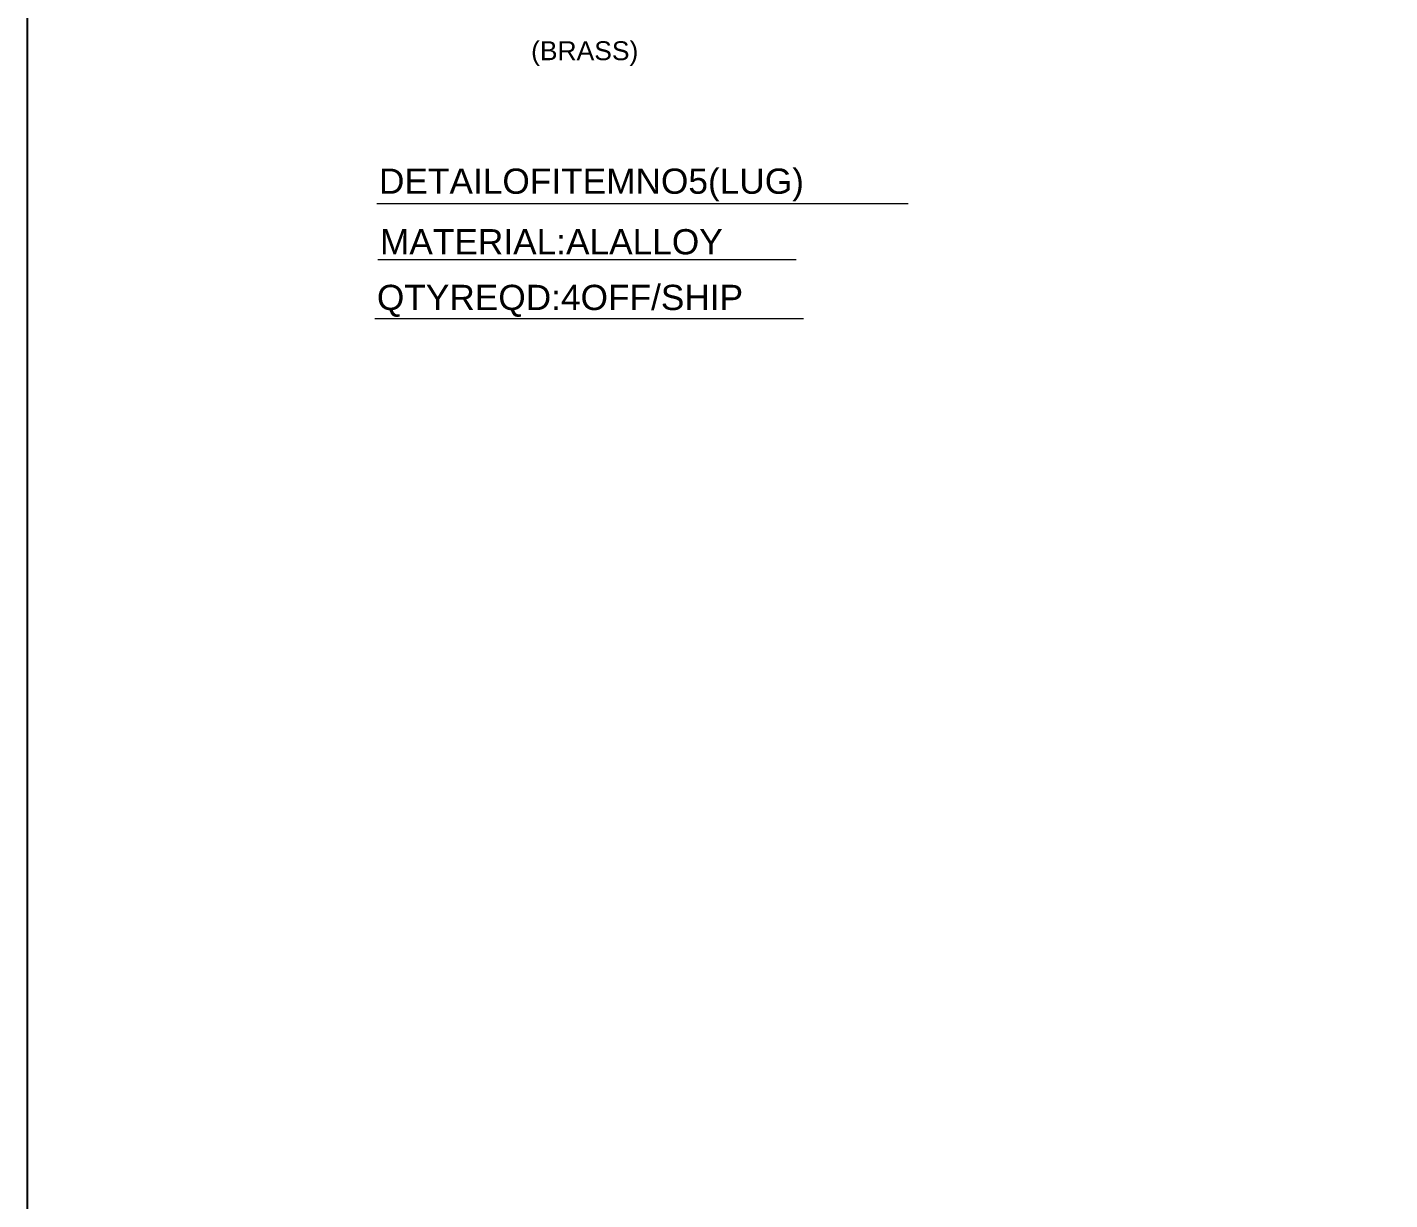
# Model space of a CAD drawing. Header units: millimetres. Extents: x -3009 to 55097, y -2803 to 5841.
# Drawn here: x 14320 to 15967, y 2668 to 4086 of the extents above; entities that cross this region are included whole.
import ezdxf

# ---------------------------------------------------------------- set-up
doc = ezdxf.new("R2010")
doc.units = ezdxf.units.MM
doc.layers.add('PDF2_Geometry', color=7, linetype='Continuous')
doc.layers.add('PDF2_Text', color=7, linetype='Continuous')
doc.styles.add('PDF F1', font='arial.ttf')

msp = doc.modelspace()

# ---------------------------------------------------------------- linework, layer by layer
msp.add_line((14319.8, 4959.8), (14319.8, 710.8))
at = {"layer": 'PDF2_Geometry', "lineweight": 13}
for points in [[(14742.5, 3872.5), (15384.8, 3872.5)], [(14743.7, 3804.8), (15249.5, 3804.8)], [(14740, 3733.5), (15258.3, 3733.5)]]:
    msp.add_lwpolyline(points, dxfattribs=at)

# ---------------------------------------------------------------- texts
at = {"layer": 'PDF2_Text', "attachment_point": 4, "style": 'PDF F1'}
for s, insert, char_height in [('(BRASS)', (14928.9, 4054), 22.88), ('DETAILOFITEMNO5(LUG)', (14745, 3895.1), 30.505), ('MATERIAL:ALALLOY', (14746.2, 3826.2), 30.505), ('QTYREQD:4OFF/SHIP', (14742.5, 3754.9), 30.505)]:
    msp.add_mtext(s, dxfattribs=dict(at, insert=insert, char_height=char_height))

doc.saveas('drawing.dxf')
